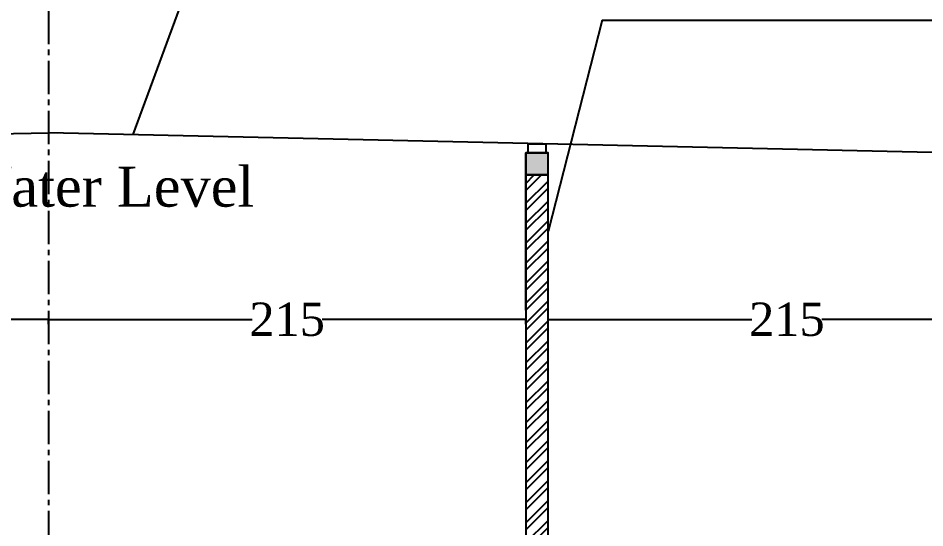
# Model space of a CAD drawing. Header units: centimetres. Extents: x 19229 to 51025, y 9487 to 24710.
# Drawn here: x 26155.2 to 26563.5, y 10995.2 to 11224.4 of the extents above; entities that cross this region are included whole.
import ezdxf

# ---------------------------------------------------------------- set-up
doc = ezdxf.new("R2010")
doc.units = ezdxf.units.CM
doc.linetypes.add('CENTER2', pattern=[1.125, 0.75, -0.125, 0.125, -0.125])
doc.layers.get('0').update_dxf_attribs({"linetype": 'CONTINUOUS'})
doc.layers.get('DEFPOINTS').update_dxf_attribs({"linetype": 'CONTINUOUS'})
doc.styles.add('style2', font='times.ttf', dxfattribs={"height": 15})
doc.styles.add('style3', font='times.ttf', dxfattribs={"height": 25})
doc.dimstyles.get("Standard").update_dxf_attribs({"dimtxt": 15, "dimasz": 0.18, "dimexe": 0.18, "dimexo": 0.0625, "dimgap": 0.09, "dimtad": 0, "dimdec": 0, "dimzin": 0, "dimdsep": 46, "dimtxsty": 'style2', "dimcen": 0.09, "dimadec": 0, "dimazin": 0, "dimtfac": 1, "dimtdec": 0, "dimtofl": 0, "dimtmove": 0, "dimatfit": 3, "dimfxl": 1, "dimtolj": 1, "dimtzin": 0, "dimarcsym": 0})

# ---------------------------------------------------------------- blocks, each defined once
blk = doc.blocks.new('*D61')
at = {"color": 0, "lineweight": -2, "ltscale": 20, "transparency": 16777216}
for p, q in [((26168.85, 11086.71), (26168.85, 11089.09)), ((26169.03, 11088.91), (26260.61, 11088.91)), ((26383.67, 11088.91), (26292.08, 11088.91)), ((26383.85, 11086.71), (26383.85, 11089.09))]:
    blk.add_line(p, q, dxfattribs=at)
at = {"color": 0, "ltscale": 20, "transparency": 16777216}
for points in [[(26169.03, 11088.94), (26169.03, 11088.88), (26168.85, 11088.91)], [(26383.67, 11088.94), (26383.67, 11088.88), (26383.85, 11088.91)]]:
    blk.add_solid(points, dxfattribs=at)
at = {"layer": 'DEFPOINTS', "color": 0, "ltscale": 20, "transparency": 16777216}
for p in [(26383.85, 11088.91), (26168.85, 11086.65), (26383.85, 11086.65)]:
    blk.add_point(p, dxfattribs=at)
at = {"color": 0, "ltscale": 20, "transparency": 16777216, "insert": (26276.35, 11088.91), "char_height": 15, "attachment_point": 5, "style": 'style2'}
blk.add_mtext('\\A1;215', dxfattribs=at)
blk = doc.blocks.new('*D62')
at = {"color": 0, "lineweight": -2, "ltscale": 20, "transparency": 16777216}
for p, q in [((25953.85, 11092.97), (25953.85, 11088.73)), ((25954.03, 11088.91), (26045.61, 11088.91)), ((26168.67, 11088.91), (26077.08, 11088.91)), ((26168.85, 11089.02), (26168.85, 11088.73))]:
    blk.add_line(p, q, dxfattribs=at)
at = {"color": 0, "ltscale": 20, "transparency": 16777216}
for points in [[(25954.03, 11088.94), (25954.03, 11088.88), (25953.85, 11088.91)], [(26168.67, 11088.94), (26168.67, 11088.88), (26168.85, 11088.91)]]:
    blk.add_solid(points, dxfattribs=at)
at = {"layer": 'DEFPOINTS', "color": 0, "ltscale": 20, "transparency": 16777216}
for p in [(25953.85, 11093.03), (25953.85, 11088.91), (26168.85, 11089.09)]:
    blk.add_point(p, dxfattribs=at)
at = {"color": 0, "ltscale": 20, "transparency": 16777216, "insert": (26061.35, 11088.91), "char_height": 15, "attachment_point": 5, "style": 'style2'}
blk.add_mtext('\\A1;215', dxfattribs=at)
blk = doc.blocks.new('*D63')
at = {"color": 0, "lineweight": -2, "ltscale": 20, "transparency": 16777216}
for p, q in [((26393.85, 11088.97), (26393.85, 11089.09)), ((26394.03, 11088.91), (26485.62, 11088.91)), ((26608.68, 11088.91), (26517.09, 11088.91)), ((26608.86, 11088.97), (26608.86, 11089.09))]:
    blk.add_line(p, q, dxfattribs=at)
at = {"color": 0, "ltscale": 20, "transparency": 16777216}
for points in [[(26394.03, 11088.94), (26394.03, 11088.88), (26393.85, 11088.91)], [(26608.68, 11088.94), (26608.68, 11088.88), (26608.86, 11088.91)]]:
    blk.add_solid(points, dxfattribs=at)
at = {"layer": 'DEFPOINTS', "color": 0, "ltscale": 20, "transparency": 16777216}
for p in [(26393.85, 11088.91), (26608.86, 11088.91), (26608.86, 11088.91)]:
    blk.add_point(p, dxfattribs=at)
at = {"color": 0, "ltscale": 20, "transparency": 16777216, "insert": (26501.35, 11088.91), "char_height": 15, "attachment_point": 5, "style": 'style2'}
blk.add_mtext('\\A1;215', dxfattribs=at)

msp = doc.modelspace()

# ---------------------------------------------------------------- hatches: boundary and pattern name
at = {"ltscale": 20}
h = msp.add_hatch(color=7, dxfattribs=at)
h.dxf.hatch_style = 1
h.paths.add_polyline_path([(26393.85, 11163.91), (26383.85, 11163.91), (26383.85, 11153.91), (26393.85, 11153.91)])
h = msp.add_hatch(dxfattribs=at)
h.set_pattern_fill('STEEL', scale=2)
h.set_pattern_definition([(45, (-3828.197, 0), (-4.490128, 4.490128), []), (45, (-3828.197, 3.175), (-4.490128, 4.490128), [])])
h.paths.add_polyline_path([(26393.85, 11153.91), (26383.85, 11153.91), (26383.85, 11093.03), (26383.85, 10778.91), (26393.85, 10778.91)])

# ---------------------------------------------------------------- linework, layer by layer
at = {"color": 7, "ltscale": 20}
for p, q in [((26206.95, 11172.06), (26254.25, 11299.87)), ((26418.15, 11223.51), (26393.85, 11128.47)), ((26418.15, 11223.51), (26731.69, 11223.51)), ((25719.58, 11162.91), (26168.85, 11172.91)), ((26618.11, 11162.91), (26168.85, 11172.91)), ((26383.85, 11093.03), (26383.85, 11163.91)), ((26383.85, 11163.91), (26393.85, 11163.91)), ((26393.85, 11093.03), (26393.85, 11163.91)), ((26383.85, 11088.91), (26383.85, 10778.91))]:
    msp.add_line(p, q, dxfattribs=at)
at = {"color": 7, "linetype": 'CENTER2', "ltscale": 20}
msp.add_line((26168.85, 11227.79), (26168.85, 10742.13), dxfattribs=at)
at = {"color": 7, "ltscale": 20}
for points in [[(26392.85, 11163.91), (26384.85, 11163.91), (26384.85, 11167.91), (26392.85, 11167.91)], [(26383.85, 11153.91), (26393.85, 11153.91), (26393.85, 11163.91), (26383.85, 11163.91)], [(26383.85, 10778.91), (26393.85, 10778.91), (26393.85, 11153.91), (26383.85, 11153.91)]]:
    msp.add_lwpolyline(points, close=True, dxfattribs=at)

# ---------------------------------------------------------------- texts
at = {"color": 7, "style": 'style3'}
msp.add_text('Maximum Water Level', height=18, dxfattribs=at).set_placement((26006.41, 11139.65))

# ---------------------------------------------------------------- dimensions: what is measured, and where the dimension line sits
at = {"color": 7, "ltscale": 20}
for base, p1, p2, picture, middle in [((25953.85, 11088.91), (26168.85, 11089.09), (25953.85, 11093.03), '*D62', (26061.35, 11088.91)), ((26383.85, 11088.91), (26168.85, 11086.65), (26383.85, 11086.65), '*D61', (26276.35, 11088.91)), ((26608.86, 11088.91), (26393.85, 11088.91), (26608.86, 11088.91), '*D63', (26501.35, 11088.91))]:
    dim = msp.add_linear_dim(base=base, p1=p1, p2=p2, dimstyle='Standard', dxfattribs=at)
    dim.commit()
    dim.dimension.update_dxf_attribs({"geometry": picture, "text_midpoint": middle})

doc.saveas('drawing.dxf')
